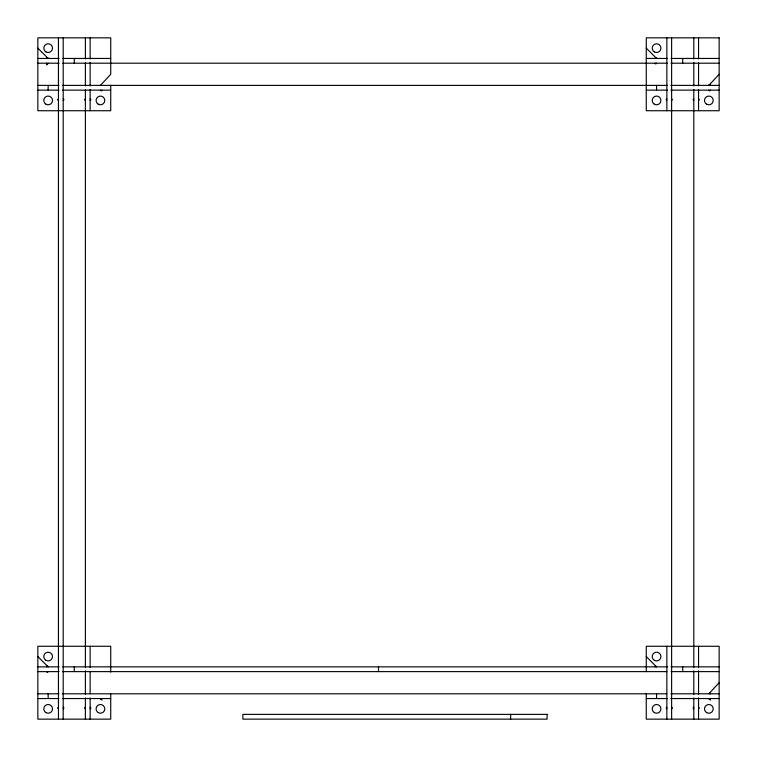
<?xml version="1.0" encoding="UTF-8"?>
<svg xmlns="http://www.w3.org/2000/svg" width="757" height="757" viewBox="0 0 757 757"><rect width="100%" height="100%" fill="white"/><g stroke="black" fill="none" stroke-linecap="round" stroke-linejoin="round"><path stroke-width="1.14" d="M46.565 58.45L47.152 57.683L48.041 58.052M102.015 90.14L101.23 90.925L100.435 90.14M46.565 666.86L47.152 666.103L48.041 666.472M48.145 671.62L47.36 672.405L46.565 671.62M102.015 698.55C101.315 701.2 98.675 696.26 102.015 700.14M654.985 58.45L655.77 57.655L656.565 58.45L646.27 48.145M656.565 63.2L655.77 63.995L654.985 63.2M710.435 90.14L709.64 90.925L708.855 90.14M654.985 666.86L655.77 666.075L656.565 666.86L646.27 656.565M710.435 698.55C709.725 701.2 707.085 696.26 710.435 700.14M708.959 84.983L709.848 84.614L710.435 85.38M46.565 64.903C49.896 60.787 47.312 65.887 46.565 63.2M100.435 85.38L110.73 74.29L110.73 37.85L37.85 37.85L37.85 110.73L110.73 110.73L110.73 85.38M708.855 85.38L719.15 74.29M719.15 682.71L708.855 693.8L709.64 693.005L710.435 693.8M58.45 98.855L57.655 99.64L58.45 100.435M63.2 100.435L63.995 99.64L63.2 98.855M85.38 98.855L84.595 99.64L85.38 100.435M90.14 100.435L90.925 99.64L90.14 98.855M666.86 98.855L666.075 99.64L666.86 100.435M671.62 100.435L672.405 99.64L671.62 98.855M693.8 98.855L693.005 99.64L693.8 100.435M698.55 100.435L699.345 99.64L698.55 98.855M58.45 707.265L57.655 708.06L58.45 708.855M63.2 708.855L63.995 708.06L63.2 707.265M85.38 707.265L84.595 708.06L85.38 708.855M90.14 708.855L90.925 708.06L90.14 707.265M666.86 707.265L666.075 708.06L666.86 708.855M671.62 708.855L672.405 708.06L671.62 707.265M693.8 707.265L693.005 708.06L693.8 708.855M698.55 708.855L699.345 708.06L698.55 707.265M37.85 58.45L59.122 58.45M62.632 58.45L110.73 58.45M646.27 58.45L667.532 58.45M671.052 58.45L719.15 58.45M37.85 63.2L59.122 63.2M62.632 63.2L667.532 63.2M671.052 63.2L719.15 63.2M37.85 85.38L58.961 85.38M62.481 85.38L667.381 85.38M670.901 85.38L719.15 85.38M37.85 90.14L58.961 90.14M62.481 90.14L110.73 90.14M646.27 90.14L667.381 90.14M670.901 90.14L719.15 90.14M37.85 666.86L59.122 666.86M62.632 666.86L667.532 666.86M671.052 666.86L719.15 666.86M37.85 671.62L59.122 671.62M62.632 671.62L666.86 671.62M671.052 671.62L719.15 671.62M37.85 693.8L58.961 693.8M62.481 693.8L666.86 693.8M670.901 693.8L719.15 693.8M37.85 698.55L58.961 698.55M62.481 698.55L110.73 698.55M646.27 698.55L667.381 698.55M670.901 698.55L719.15 698.55M37.85 48.145L48.145 58.45M37.85 656.565L48.145 666.86M698.55 37.85L698.55 58.961M698.55 62.481L698.55 85.948M698.55 89.468L698.55 110.73M698.55 646.27L698.55 667.381M698.55 670.901L698.55 694.368M698.55 697.878L698.55 719.15M693.8 37.85L693.8 58.961M693.8 62.481L693.8 85.948M693.8 89.468L693.8 667.381M693.8 670.901L693.8 694.368M693.8 697.878L693.8 719.15M682.71 58.45L682.71 63.2M682.71 666.86L682.71 671.62M671.62 37.85L671.62 719.15M666.86 37.85L666.86 110.73M666.86 646.27L666.86 719.15M656.565 85.38L656.565 90.14M656.565 693.8L656.565 698.55M646.27 671.62L646.27 646.27L719.15 646.27L719.15 719.15L646.27 719.15L646.27 693.289M510.644 714.381L510.644 719.141M378.5 666.86L378.5 671.62M110.73 672.131L110.73 646.27L37.85 646.27L37.85 719.15L110.73 719.15L110.73 693.8M90.14 37.85L90.14 58.961M90.14 62.481L90.14 85.948M90.14 89.468L90.14 110.73M90.14 646.27L90.14 667.381M90.14 671.62L90.14 693.8M90.14 697.878L90.14 719.15M85.38 37.85L85.38 58.961M85.38 62.481L85.38 85.948M85.38 89.468L85.38 667.381M85.38 670.901L85.38 694.368M85.38 697.878L85.38 719.15M74.29 58.45L74.29 63.2M74.29 666.86L74.29 671.62M63.2 37.85L63.2 719.15M58.45 37.85L58.45 719.15M48.145 85.38L48.145 90.14M48.145 693.8L48.145 698.55M719.15 37.85L646.27 37.85L646.27 110.73L719.15 110.73L719.15 37.85M547.093 714.381L242.883 714.381L242.883 719.141L547.093 719.141L547.093 714.381M654.389 712.621A4.353 4.353 0 0 0 660.927 708.855A4.353 4.353 0 0 0 654.389 705.079A4.353 4.353 0 0 0 654.389 712.621M654.389 660.341A4.353 4.353 0 0 0 660.927 656.565A4.353 4.353 0 0 0 654.389 652.789A4.353 4.353 0 0 0 654.389 660.341M706.669 712.621A4.353 4.353 0 0 0 713.208 708.855A4.353 4.353 0 0 0 706.669 705.079A4.353 4.353 0 0 0 706.669 712.621M45.969 104.211A4.353 4.353 0 0 0 52.507 100.435A4.353 4.353 0 0 0 45.969 96.659A4.353 4.353 0 0 0 45.969 104.211M45.969 51.921A4.353 4.353 0 0 0 52.507 48.145A4.353 4.353 0 0 0 45.969 44.379A4.353 4.353 0 0 0 45.969 51.921M98.259 104.211A4.353 4.353 0 0 0 104.788 100.435A4.353 4.353 0 0 0 98.259 96.659A4.353 4.353 0 0 0 98.259 104.211M654.389 104.211A4.353 4.353 0 0 0 660.927 100.435A4.353 4.353 0 0 0 654.389 96.659A4.353 4.353 0 0 0 654.389 104.211M654.389 51.921A4.353 4.353 0 0 0 660.927 48.145A4.353 4.353 0 0 0 654.389 44.379A4.353 4.353 0 0 0 654.389 51.921M706.669 104.211A4.353 4.353 0 0 0 713.208 100.435A4.353 4.353 0 0 0 706.669 96.659A4.353 4.353 0 0 0 706.669 104.211M45.969 712.621A4.353 4.353 0 0 0 52.507 708.855A4.353 4.353 0 0 0 45.969 705.079A4.353 4.353 0 0 0 45.969 712.621M45.969 660.341A4.353 4.353 0 0 0 52.507 656.565A4.353 4.353 0 0 0 45.969 652.789A4.353 4.353 0 0 0 45.969 660.341M98.259 712.621A4.353 4.353 0 0 0 104.788 708.855A4.353 4.353 0 0 0 98.259 705.079A4.353 4.353 0 0 0 98.259 712.621"/></g></svg>
